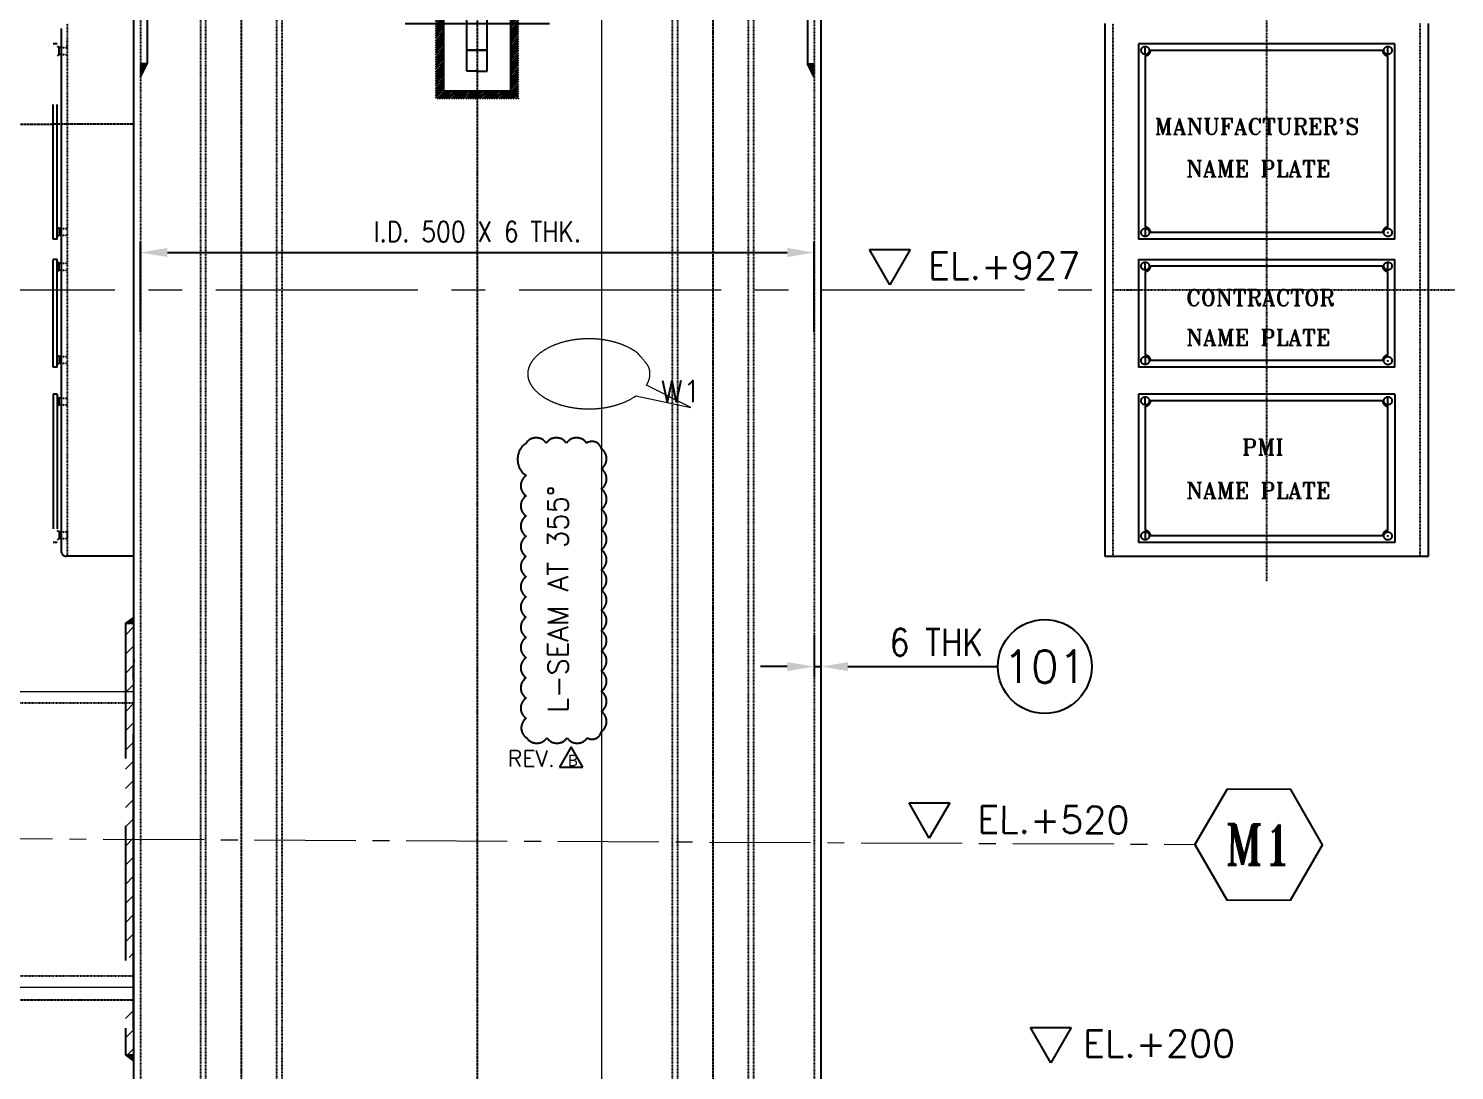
# Model space of a CAD drawing. Header units: inches. Extents: x -23478 to -9690, y -25762 to 11324.
# Drawn here: x -22101 to -21043, y 9470 to 10243 of the extents above; entities that cross this region are included whole.
import ezdxf
from ezdxf.enums import TextEntityAlignment as Align

# ---------------------------------------------------------------- set-up
doc = ezdxf.new("R2010")
doc.units = ezdxf.units.IN
doc.header["$LTSCALE"] = 200
doc.header["$MEASUREMENT"] = 0
for name, pattern in [('CENTER', [2, 1.25, -0.25, 0.25, -0.25]), ('CENTER2', [1.125, 0.75, -0.125, 0.125, -0.125]), ('DASHED', [0.75, 0.5, -0.25]), ('DASHED2', [0.375, 0.25, -0.125]), ('PHANTOM2', [1.25, 0.625, -0.125, 0.125, -0.125, 0.125, -0.125])]:
    doc.linetypes.add(name, pattern=pattern)
for name, color, linetype, lineweight in [('1 (CEN)', 1, 'CENTER2', 9), ('AM_5', 3, 'Continuous', 15), ('EQUIPMENT', 4, 'Continuous', 13), ('HAT', 8, 'Continuous', 9), ('OBJECT', 7, 'Continuous', 18), ('SEAM JOINT1', 4, 'SEAM', 13)]:
    doc.layers.add(name, color=color, linetype=linetype, lineweight=lineweight)
for name, color, linetype in [('CENTER', 1, 'CENTER'), ('CENTRE', 1, 'CENTER2'), ('DIMENSION', 8, 'Continuous'), ('text', 3, 'Continuous'), ('WELD', 5, 'Continuous')]:
    doc.layers.add(name, color=color, linetype=linetype)
doc.styles.add("ROMAN'S", font='romans.shx')
doc.styles.add('ROMANS', font='romans.shx', dxfattribs={"width": 0.85})
doc.styles.add('ROMANT', font='romant.shx')
doc.styles.add('RS', font='ROMANS.shx', dxfattribs={"width": 0.8})
doc.styles.get("Standard").update_dxf_attribs({"font": 'romans.shx'})
doc.linetypes.add('SEAM', pattern='A,2,["X",Standard,S=1,R=0,X=0,Y=-0.5],2', length=4)
doc.linetypes.add('SEAM LINE', pattern='A,0.5,-0.2,["X",Standard,S=0.1,R=0,X=-0.1,Y=-0.05],-0.2', length=0.9)
doc.dimstyles.new('VEP-8$0', dxfattribs={"dimscale": 8, "dimtxt": 2.5, "dimasz": 2.5, "dimexe": 1, "dimexo": 1, "dimgap": 1, "dimtad": 1, "dimdec": 1, "dimlfac": -1, "dimzin": 9, "dimdsep": 46, "dimtxsty": 'ROMANS', "dimcen": 0, "dimclrd": 256, "dimclre": 256, "dimclrt": 3, "dimadec": 0, "dimazin": 2, "dimtfac": 1, "dimtdec": 1, "dimtmove": 0, "dimatfit": 3, "dimfxl": 1, "dimlwd": -1, "dimlwe": -1, "dimarcsym": 1})
pattern_1 = [(45, (8851.3301, 26759.9515), (-0.441941738, 0.441941738), []), (135, (8851.3301, 26759.9515), (-0.441941738, -0.441941738), [])]
pattern_2 = [(45, (8985.445, 33680.968), (-0.441941738, 0.441941738), []), (135, (8985.445, 33680.968), (-0.441941738, -0.441941738), [])]

# ---------------------------------------------------------------- blocks, each defined once
blk = doc.blocks.new('A$C32f367a6')
at = {"layer": 'text'}
for p, q in [((-18.1, 31.4), (18.1, 31.4)), ((0, 0), (-18.1, 31.4)), ((18.1, 31.4), (0, 0))]:
    blk.add_line(p, q, dxfattribs=at)
blk = doc.blocks.new('A$C5ec613ee')
at = {"layer": 'DIMENSION', "linetype": 'DASHED2'}
h = blk.add_hatch(dxfattribs=at)
h.set_pattern_fill('ANSI31', color=8, scale=10)
h.paths.add_polyline_path([(-30.9, 55.6), (-30.9, 0), (-25, 0), (-25, 50), (0, 50), (25, 50), (25, 0), (30.9, 0), (30.9, 55.6)])
h.paths.add_polyline_path([(-30.9, 0), (-30.9, -56), (30.9, -56), (30.9, 0), (25, 0), (25, -50), (-25, -50), (-25, 0)])
for p, q in [((7.3, 20), (-7.7, 20)), ((-7.7, -20), (7, -20)), ((7.3, -20), (-7.7, -20))]:
    blk.add_line(p, q)
at = {"layer": 'CENTRE', "linetype": 'CENTER', "ltscale": 8}
blk.add_line((-53.5, 0), (53.5, 0), dxfattribs=at)
at = {"layer": 'DIMENSION', "color": 7, "linetype": 'DASHED'}
for p, q in [((-25, 50), (-25, -50)), ((0, 50), (-25, 50)), ((25, 50), (0, 50)), ((25, -50), (25, 50)), ((-0.2, 35.6), (-7.7, 35.6)), ((-7.7, -35.6), (-7.7, 35.6)), ((-0.2, 35.6), (7.3, 35.6)), ((7.3, -35.6), (7.3, 35.6)), ((-0.2, -35.6), (-7.7, -35.6)), ((-0.2, -35.6), (7.3, -35.6)), ((-25, -50), (25, -50))]:
    blk.add_line(p, q, dxfattribs=at)
blk = doc.blocks.new('*D103')
at = {"layer": 'AM_5', "color": 8, "transparency": 16777216}
for p, q in [((-22101.4, 10622.4), (-22677.2, 10622.4)), ((-22669.2, 9142.4), (-22669.2, 10602.4)), ((-22031.4, 9122.4), (-22677.2, 9122.4))]:
    blk.add_line(p, q, dxfattribs=at)
for points in [[(-22672.5, 10602.4), (-22665.9, 10602.4), (-22669.2, 10622.4)], [(-22672.5, 9142.4), (-22665.9, 9142.4), (-22669.2, 9122.4)]]:
    blk.add_solid(points, dxfattribs=at)
at = {"layer": 'Defpoints', "color": 0, "transparency": 16777216}
for p in [(-22669.2, 10622.4), (-22093.4, 10622.4), (-22023.4, 9122.4)]:
    blk.add_point(p, dxfattribs=at)
at = {"layer": 'AM_5', "color": 3, "transparency": 16777216, "insert": (-22687.2, 9935), "char_height": 20, "attachment_point": 5, "rotation": 90, "style": 'ROMANS'}
blk.add_mtext('1500 FROM T.L. TO FLANGE FACE', dxfattribs=at)
blk = doc.blocks.new('*D104')
at = {"layer": 'Defpoints', "color": 0, "transparency": 16777216}
for p in [(-21518.4, 10077.2), (-22018.4, 10010.1), (-21518.4, 10010.1)]:
    blk.add_point(p, dxfattribs=at)
at = {"layer": 'text', "color": 8, "transparency": 16777216}
for p, q in [((-22018.4, 10018.1), (-22018.4, 10085.2)), ((-21518.4, 10018.1), (-21518.4, 10085.2)), ((-21998.4, 10077.2), (-21538.4, 10077.2))]:
    blk.add_line(p, q, dxfattribs=at)
for points in [[(-21998.4, 10080.6), (-21998.4, 10073.9), (-22018.4, 10077.2)], [(-21538.4, 10080.6), (-21538.4, 10073.9), (-21518.4, 10077.2)]]:
    blk.add_solid(points, dxfattribs=at)
at = {"layer": 'text', "color": 3, "transparency": 16777216, "insert": (-21768.4, 10092.7), "char_height": 20, "attachment_point": 5, "style": 'ROMANS'}
blk.add_mtext('{\\H0.75x;I.D. 500 X 6 THK.}', dxfattribs=at)
blk = doc.blocks.new('*D120')
at = {"layer": 'Defpoints', "color": 0, "linetype": 'DASHED', "transparency": 16777216}
for p in [(-22739.6, 10886.1), (-21997, 10886.1), (-22190.5, 7925.4)]:
    blk.add_point(p, dxfattribs=at)
at = {"layer": 'DIMENSION', "transparency": 16777216}
for p, q in [((-22005, 10886.1), (-22747.6, 10886.1)), ((-22739.6, 7945.4), (-22739.6, 10866.1)), ((-22198.5, 7925.4), (-22747.6, 7925.4))]:
    blk.add_line(p, q, dxfattribs=at)
at = {"layer": 'DIMENSION', "linetype": 'DASHED', "transparency": 16777216}
for points in [[(-22742.9, 10866.1), (-22736.2, 10866.1), (-22739.6, 10886.1)], [(-22742.9, 7945.4), (-22736.2, 7945.4), (-22739.6, 7925.4)]]:
    blk.add_solid(points, dxfattribs=at)
at = {"layer": 'DIMENSION', "color": 3, "linetype": 'DASHED', "transparency": 16777216, "insert": (-22757.6, 9405.7), "char_height": 20, "attachment_point": 5, "rotation": 90, "style": 'ROMANS', "bg_fill": 3, "box_fill_scale": 1.25, "bg_fill_color": 256, "bg_fill_true_color": 13158600, "bg_fill_transparency": 0}
blk.add_mtext('2934', dxfattribs=at)
blk = doc.blocks.new('*U213')
at = {"layer": 'DIMENSION', "color": 0, "linetype": 'CENTER2', "transparency": 16777216}
for p, q in [((-0.32, 0), (-0.3002, 0)), ((0, 0.6004), (0, 3.122)), ((0.3002, 0), (0.32, 0)), ((0, -3.122), (0, -0.6004))]:
    blk.add_line(p, q, dxfattribs=at)
at = {"layer": 'DIMENSION', "color": 0, "linetype": 'Continuous', "transparency": 16777216}
for p, q in [((-0.3002, 0), (0.3002, 0)), ((0, -0.3002), (0, 0.3002))]:
    blk.add_line(p, q, dxfattribs=at)
blk = doc.blocks.new('*U214')
at = {"layer": 'DIMENSION', "color": 0, "linetype": 'CENTER2', "transparency": 16777216}
for p, q in [((-0.32, 0), (-0.3002, 0)), ((0, 0.6004), (0, 3.122)), ((0.3002, 0), (0.32, 0)), ((0, -3.122), (0, -0.6004))]:
    blk.add_line(p, q, dxfattribs=at)
at = {"layer": 'DIMENSION', "color": 0, "linetype": 'Continuous', "transparency": 16777216}
for p, q in [((-0.3002, 0), (0.3002, 0)), ((0, -0.3002), (0, 0.3002))]:
    blk.add_line(p, q, dxfattribs=at)
blk = doc.blocks.new('*U203')
at = {"layer": 'DIMENSION', "color": 0, "linetype": 'CENTER2', "transparency": 16777216}
for p, q in [((-0.32, 0), (-0.3002, 0)), ((0, 0.3002), (0, 0.32)), ((0.3002, 0), (0.32, 0)), ((0, -0.32), (0, -0.3002))]:
    blk.add_line(p, q, dxfattribs=at)
at = {"layer": 'DIMENSION', "color": 0, "linetype": 'Continuous', "transparency": 16777216}
for p, q in [((-0.3002, 0), (0.3002, 0)), ((0, -0.3002), (0, 0.3002))]:
    blk.add_line(p, q, dxfattribs=at)
blk = doc.blocks.new('*U204')
at = {"layer": 'DIMENSION', "color": 0, "linetype": 'CENTER2', "transparency": 16777216}
for p, q in [((-0.32, 0), (-0.3002, 0)), ((0, 0.6004), (0, 3.122)), ((0.3002, 0), (0.32, 0)), ((0, -3.122), (0, -0.6004))]:
    blk.add_line(p, q, dxfattribs=at)
at = {"layer": 'DIMENSION', "color": 0, "linetype": 'Continuous', "transparency": 16777216}
for p, q in [((-0.3002, 0), (0.3002, 0)), ((0, -0.3002), (0, 0.3002))]:
    blk.add_line(p, q, dxfattribs=at)
blk = doc.blocks.new('*U205')
at = {"layer": 'DIMENSION', "color": 0, "linetype": 'CENTER2', "transparency": 16777216}
for p, q in [((-0.32, 0), (-0.3002, 0)), ((0, 0.6004), (0, 3.122)), ((0.3002, 0), (0.32, 0)), ((0, -3.122), (0, -0.6004))]:
    blk.add_line(p, q, dxfattribs=at)
at = {"layer": 'DIMENSION', "color": 0, "linetype": 'Continuous', "transparency": 16777216}
for p, q in [((-0.3002, 0), (0.3002, 0)), ((0, -0.3002), (0, 0.3002))]:
    blk.add_line(p, q, dxfattribs=at)
blk = doc.blocks.new('*U206')
at = {"layer": 'DIMENSION', "color": 0, "linetype": 'CENTER2', "transparency": 16777216}
for p, q in [((-0.32, 0), (-0.3002, 0)), ((0, 0.6004), (0, 3.122)), ((0.3002, 0), (0.32, 0)), ((0, -3.122), (0, -0.6004))]:
    blk.add_line(p, q, dxfattribs=at)
at = {"layer": 'DIMENSION', "color": 0, "linetype": 'Continuous', "transparency": 16777216}
for p, q in [((-0.3002, 0), (0.3002, 0)), ((0, -0.3002), (0, 0.3002))]:
    blk.add_line(p, q, dxfattribs=at)
blk = doc.blocks.new('*U207')
at = {"layer": 'DIMENSION', "color": 0, "linetype": 'CENTER2', "transparency": 16777216}
for p, q in [((-0.32, 0), (-0.3002, 0)), ((0, 0.3002), (0, 0.32)), ((0.3002, 0), (0.32, 0)), ((0, -0.32), (0, -0.3002))]:
    blk.add_line(p, q, dxfattribs=at)
at = {"layer": 'DIMENSION', "color": 0, "linetype": 'Continuous', "transparency": 16777216}
for p, q in [((-0.3002, 0), (0.3002, 0)), ((0, -0.3002), (0, 0.3002))]:
    blk.add_line(p, q, dxfattribs=at)
blk = doc.blocks.new('*U208')
at = {"layer": 'DIMENSION', "color": 0, "linetype": 'CENTER2', "transparency": 16777216}
for p, q in [((-0.32, 0), (-0.3002, 0)), ((0, 0.6004), (0, 3.122)), ((0.3002, 0), (0.32, 0)), ((0, -3.122), (0, -0.6004))]:
    blk.add_line(p, q, dxfattribs=at)
at = {"layer": 'DIMENSION', "color": 0, "linetype": 'Continuous', "transparency": 16777216}
for p, q in [((-0.3002, 0), (0.3002, 0)), ((0, -0.3002), (0, 0.3002))]:
    blk.add_line(p, q, dxfattribs=at)
blk = doc.blocks.new('*U209')
at = {"layer": 'DIMENSION', "color": 0, "linetype": 'CENTER2', "transparency": 16777216}
for p, q in [((-0.32, 0), (-0.3002, 0)), ((0, 0.6004), (0, 3.122)), ((0.3002, 0), (0.32, 0)), ((0, -3.122), (0, -0.6004))]:
    blk.add_line(p, q, dxfattribs=at)
at = {"layer": 'DIMENSION', "color": 0, "linetype": 'Continuous', "transparency": 16777216}
for p, q in [((-0.3002, 0), (0.3002, 0)), ((0, -0.3002), (0, 0.3002))]:
    blk.add_line(p, q, dxfattribs=at)
blk = doc.blocks.new('*U210')
at = {"layer": 'DIMENSION', "color": 0, "linetype": 'CENTER2', "transparency": 16777216}
for p, q in [((-0.32, 0), (-0.3002, 0)), ((0, 0.6004), (0, 3.122)), ((0.3002, 0), (0.32, 0)), ((0, -3.122), (0, -0.6004))]:
    blk.add_line(p, q, dxfattribs=at)
at = {"layer": 'DIMENSION', "color": 0, "linetype": 'Continuous', "transparency": 16777216}
for p, q in [((-0.3002, 0), (0.3002, 0)), ((0, -0.3002), (0, 0.3002))]:
    blk.add_line(p, q, dxfattribs=at)
blk = doc.blocks.new('*U211')
at = {"layer": 'DIMENSION', "color": 0, "linetype": 'CENTER2', "transparency": 16777216}
for p, q in [((-0.32, 0), (-0.3002, 0)), ((0, 0.3002), (0, 0.32)), ((0.3002, 0), (0.32, 0)), ((0, -0.32), (0, -0.3002))]:
    blk.add_line(p, q, dxfattribs=at)
at = {"layer": 'DIMENSION', "color": 0, "linetype": 'Continuous', "transparency": 16777216}
for p, q in [((-0.3002, 0), (0.3002, 0)), ((0, -0.3002), (0, 0.3002))]:
    blk.add_line(p, q, dxfattribs=at)
blk = doc.blocks.new('*U212')
at = {"layer": 'DIMENSION', "color": 0, "linetype": 'CENTER2', "transparency": 16777216}
for p, q in [((-0.32, 0), (-0.3002, 0)), ((0, 0.6004), (0, 3.122)), ((0.3002, 0), (0.32, 0)), ((0, -3.122), (0, -0.6004))]:
    blk.add_line(p, q, dxfattribs=at)
at = {"layer": 'DIMENSION', "color": 0, "linetype": 'Continuous', "transparency": 16777216}
for p, q in [((-0.3002, 0), (0.3002, 0)), ((0, -0.3002), (0, 0.3002))]:
    blk.add_line(p, q, dxfattribs=at)
blk = doc.blocks.new('*D215')
at = {"layer": 'Defpoints', "color": 0, "linetype": 'DASHED2', "transparency": 16777216}
for p in [(-21518.4, 9801.9), (-21513.4, 9801.9), (-21513.4, 9770.1)]:
    blk.add_point(p, dxfattribs=at)
at = {"layer": 'DIMENSION', "transparency": 16777216}
for p, q in [((-21518.4, 9793.9), (-21518.4, 9762.1)), ((-21513.4, 9793.9), (-21513.4, 9762.1)), ((-21538.4, 9770.1), (-21558.4, 9770.1)), ((-21518.4, 9770.1), (-21513.4, 9770.1)), ((-21493.4, 9770.1), (-21382.2, 9770.1))]:
    blk.add_line(p, q, dxfattribs=at)
at = {"layer": 'DIMENSION', "linetype": 'DASHED2', "transparency": 16777216}
for points in [[(-21538.4, 9773.4), (-21538.4, 9766.7), (-21518.4, 9770.1)], [(-21493.4, 9773.4), (-21493.4, 9766.7), (-21513.4, 9770.1)]]:
    blk.add_solid(points, dxfattribs=at)
at = {"layer": 'DIMENSION', "color": 3, "linetype": 'DASHED2', "transparency": 16777216, "insert": (-21427.8, 9788.1), "char_height": 20, "attachment_point": 5, "style": 'ROMANS', "bg_fill": 3, "box_fill_scale": 1.25, "bg_fill_color": 256, "bg_fill_true_color": 13158600, "bg_fill_transparency": 0}
blk.add_mtext('6 THK', dxfattribs=at)
blk = doc.blocks.new('REVISION')
at = {"layer": 'DIMENSION', "color": 1, "linetype": 'DASHED2'}
blk.add_lwpolyline([(-2.5, 13.6), (-11.2, 28.6), (-19.9, 13.6)], close=True, dxfattribs=at)
at = {"layer": 'DIMENSION', "color": 1, "linetype": 'DASHED2', "attachment_point": 1, "style": "ROMAN'S"}
for s, insert, char_height, width in [('REV.', (-58.2, 26), 12, 56.203), ('B', (-13.6, 22.6), 8, 5.597)]:
    blk.add_mtext(s, dxfattribs=dict(at, insert=insert, char_height=char_height, width=width))

msp = doc.modelspace()

# ---------------------------------------------------------------- hatches: boundary and pattern name
at = {"layer": 'HAT', "lineweight": 15}
h = msp.add_hatch(dxfattribs=at)
h.set_pattern_fill('ANSI31', color=2, scale=80.481653, style=0)
h.set_pattern_definition([(45, (8851.33, 26759.951), (-7.1136403, 7.1136403), [])])
h.paths.add_polyline_path([(-22023.44, 9641.93), (-22023.44, 9801.93), (-22029.44, 9801.93), (-22029.44, 9641.96)])
h.paths.add_polyline_path([(-22023.44, 9481.93), (-22023.44, 9554.18), (-22029.44, 9554.18), (-22029.44, 9481.93)])
h.paths.add_polyline_path([(-22023.44, 9522.9), (-22023.44, 9641.93), (-22029.44, 9641.96), (-22029.44, 9522.9)])
at = {"layer": 'WELD'}
h = msp.add_hatch(dxfattribs=at)
h.set_pattern_fill('ANSI37', color=256, scale=5)
h.set_pattern_definition(pattern_2)
h.paths.add_polyline_path([(-22013.44, 10217.3), (-22018.44, 10207.62), (-22018.44, 10217.3)])
h = msp.add_hatch(dxfattribs=at)
h.set_pattern_fill('ANSI37', color=256, scale=5, angle=180)
h.set_pattern_definition(pattern_2)
h.paths.add_polyline_path([(-21523.44, 10217.3), (-21518.44, 10207.62), (-21518.44, 10217.3)])
h = msp.add_hatch(dxfattribs=at)
h.set_pattern_fill('ANSI37', color=256, scale=5)
h.set_pattern_definition(pattern_1)
h.paths.add_polyline_path([(-22023.44, 9806.49), (-22029.44, 9801.93), (-22023.44, 9801.93)])
h = msp.add_hatch(dxfattribs=at)
h.set_pattern_fill('ANSI37', color=256, scale=5, angle=360)
h.set_pattern_definition(pattern_1)
h.paths.add_polyline_path([(-22023.44, 9477.37), (-22029.44, 9481.93), (-22023.46, 9481.93), (-22023.46, 9481.93), (-22023.44, 9480.98)])

# ---------------------------------------------------------------- linework, layer by layer
for p, q in [((-22023.44, 10625.37), (-22023.44, 9121.8)), ((-21513.44, 10625.37), (-21513.44, 9121.8)), ((-22018.44, 10207.62), (-22013.44, 10217.3)), ((-21518.44, 10207.62), (-21523.44, 10217.3))]:
    msp.add_line(p, q)
at = {"color": 0}
msp.add_line((-22023.44, 9501.05), (-22023.44, 9720.25), dxfattribs=at)
msp.add_lwpolyline([(-21212.05, 9679.09), (-21235.88, 9638.17), (-21212.36, 9597.07), (-21165.01, 9596.89), (-21141.18, 9637.81), (-21164.7, 9678.91)], close=True)
at = {"layer": '1 (CEN)'}
msp.add_line((-22187.47, 10049.54), (-21282.76, 10049.54), dxfattribs=at)
at = {"layer": '1 (CEN)', "ltscale": 0.5}
msp.add_line((-22383.65, 9643.65), (-21235.88, 9638.17), dxfattribs=at)
at = {"layer": 'CENTER', "linetype": 'CENTER', "ltscale": 0.001}
for p, q in [((-21768.44, 11105.87), (-21768.44, 8697.39)), ((-21943.51, 9132.9), (-21943.49, 10433.96)), ((-21593.38, 9130.97), (-21593.39, 10433.96))]:
    msp.add_line(p, q, dxfattribs=at)
at = {"layer": 'CENTER', "linetype": 'CENTER', "ltscale": 0.0001}
for p, q in [((-21182.76, 10276.67), (-21182.76, 9833.06)), ((-21182.76, 10184.46), (-21182.76, 9905.38)), ((-21297.31, 10049.54), (-21043.32, 10049.54))]:
    msp.add_line(p, q, dxfattribs=at)
at = {"layer": 'CENTER', "color": 2, "linetype": 'CENTER', "ltscale": 0.001}
for p, q in [((-22565.09, 10172.15), (-22023.44, 10172.62)), ((-22565.09, 9522.43), (-22023.44, 9522.9))]:
    msp.add_line(p, q, dxfattribs=at)
at = {"layer": 'DIMENSION', "linetype": 'DASHED', "ltscale": 0.001}
for p, q in [((-22018.44, 10614.37), (-22018.44, 9121.8)), ((-21518.44, 10614.37), (-21518.44, 9121.8)), ((-21973.67, 9146.8), (-21973.67, 10433.96)), ((-21969.76, 9146.8), (-21969.76, 10433.96)), ((-21917.25, 9146.8), (-21917.25, 10433.96)), ((-21913.34, 9376.37), (-21913.34, 10433.96)), ((-21623.54, 9146.8), (-21623.54, 10433.96)), ((-21619.63, 9146.8), (-21619.63, 10433.96)), ((-21567.12, 9146.8), (-21567.12, 10433.96))]:
    msp.add_line(p, q, dxfattribs=at)
at = {"layer": 'DIMENSION', "color": 7, "linetype": 'DASHED'}
for p, q in [((-22013.44, 10302.3), (-22013.44, 10217.3)), ((-21523.44, 10302.3), (-21523.44, 10217.3)), ((-22013.44, 10217.3), (-22018.44, 10217.3)), ((-22013.44, 10217.3), (-22018.44, 10217.3)), ((-21523.44, 10217.3), (-21518.44, 10217.3)), ((-21523.44, 10217.3), (-21518.44, 10217.3)), ((-22029.44, 9801.93), (-22023.38, 9806.54)), ((-22023.38, 9775.26), (-22023.46, 9770.65)), ((-22023.44, 9610.65), (-22023.44, 9770.65)), ((-22029.44, 9481.93), (-22023.38, 9477.33))]:
    msp.add_line(p, q, dxfattribs=at)
at = {"layer": 'DIMENSION', "color": 150, "linetype": 'DASHED', "ltscale": 10}
for p, q in [((-21302.84, 10247.14), (-21302.84, 9851.93)), ((-21062.68, 9851.93), (-21062.68, 10247.14)), ((-21302.84, 9851.93), (-21062.68, 9851.93))]:
    msp.add_line(p, q, dxfattribs=at)
at = {"layer": 'DIMENSION', "color": 4, "linetype": 'DASHED', "ltscale": 0.0001}
for p, q in [((-21296.83, 10247.14), (-21296.83, 9851.93)), ((-21068.68, 9851.93), (-21068.68, 10247.14))]:
    msp.add_line(p, q, dxfattribs=at)
at = {"layer": 'DIMENSION', "color": 2, "linetype": 'DASHED', "ltscale": 10}
for p, q in [((-21277.83, 10232.13), (-21277.83, 10087.14)), ((-21087.68, 10232.13), (-21277.83, 10232.13)), ((-21087.68, 10087.14), (-21087.68, 10232.13)), ((-21272.83, 10223.19), (-21272.83, 10096.08)), ((-21096.69, 10227.18), (-21268.82, 10227.18)), ((-21092.68, 10096.08), (-21092.68, 10223.19)), ((-21087.68, 10087.14), (-21277.83, 10087.14)), ((-21272.82, 10092.09), (-21272.83, 10092.09)), ((-21096.69, 10092.09), (-21268.82, 10092.09)), ((-21092.68, 10092.09), (-21092.7, 10092.09)), ((-21277.83, 10072.13), (-21277.83, 9992.12)), ((-21277.83, 10072.13), (-21087.68, 10072.13)), ((-21272.82, 10063.18), (-21272.82, 10001.07)), ((-21096.69, 10067.17), (-21268.82, 10067.17)), ((-21092.7, 10001.07), (-21092.68, 10063.18)), ((-21087.68, 9992.12), (-21087.68, 10072.13)), ((-21087.68, 9992.12), (-21277.83, 9992.12)), ((-21096.69, 9997.08), (-21268.82, 9997.08)), ((-21087.68, 9972.16), (-21277.83, 9972.16)), ((-21277.83, 9972.16), (-21277.83, 9862.09)), ((-21087.68, 9972.16), (-21087.68, 9862.09)), ((-21272.82, 9963.22), (-21272.82, 9871.04)), ((-21096.69, 9967.21), (-21268.82, 9967.21)), ((-21092.7, 9871.04), (-21092.68, 9963.22)), ((-21087.68, 9862.09), (-21277.83, 9862.09)), ((-21096.69, 9867.05), (-21268.82, 9867.05))]:
    msp.add_line(p, q, dxfattribs=at)
at = {"layer": 'DIMENSION', "color": 2, "linetype": 'DASHED'}
for p, q in [((-22023.44, 9801.93), (-22029.44, 9801.93)), ((-22029.44, 9801.93), (-22029.44, 9481.93)), ((-22029.44, 9481.93), (-22023.44, 9481.93))]:
    msp.add_line(p, q, dxfattribs=at)
at = {"layer": 'DIMENSION', "color": 7, "linetype": 'DASHED', "ltscale": 0.001}
for p, q in [((-22273.44, 9743.28), (-22023.44, 9743.28)), ((-22273.44, 9540.58), (-22023.44, 9540.58))]:
    msp.add_line(p, q, dxfattribs=at)
at = {"layer": 'DIMENSION', "color": 6, "linetype": 'DASHED2'}
msp.add_lwpolyline([(-21732.28, 9935.86, -0.5206), (-21717.28, 9935.86, -0.5206), (-21702.28, 9935.86, -0.5206), (-21687.28, 9935.86, -0.5206), (-21676.37, 9931.77, -0.5206), (-21676.37, 9916.77, -0.5206), (-21676.37, 9901.77, -0.5206), (-21676.37, 9886.77, -0.5206), (-21676.37, 9871.77, -0.5206), (-21676.37, 9856.77, -0.5206), (-21676.37, 9841.77, -0.5206), (-21676.37, 9826.77, -0.5206), (-21676.37, 9811.77, -0.5206), (-21676.37, 9796.77, -0.5206), (-21676.37, 9781.77, -0.5206), (-21676.37, 9766.77, -0.5206), (-21676.37, 9751.77, -0.5206), (-21676.37, 9736.77, -0.5206), (-21676.37, 9721.77, -0.5206), (-21686.79, 9717.18, -0.5206), (-21701.79, 9717.18, -0.5206), (-21716.79, 9717.18, -0.5206), (-21731.79, 9717.18, -0.5206), (-21732.28, 9731.69, -0.5206), (-21732.28, 9746.69, -0.5206), (-21732.28, 9761.69, -0.5206), (-21732.28, 9776.69, -0.5206), (-21732.28, 9791.69, -0.5206), (-21732.28, 9806.69, -0.5206), (-21732.28, 9821.69, -0.5206), (-21732.28, 9836.69, -0.5206), (-21732.28, 9851.69, -0.5206), (-21732.28, 9866.69, -0.5206), (-21732.28, 9881.69, -0.5206), (-21732.28, 9896.69, -0.5206), (-21732.28, 9911.69, -0.5206)], format="xyb", close=True, dxfattribs=at)
at = {"layer": 'DIMENSION', "color": 6, "linetype": 'DASHED', "ltscale": 10}
for centre in [(-21272.82, 10227.18), (-21092.7, 10227.18), (-21272.82, 10092.09), (-21092.7, 10092.09), (-21272.82, 10067.17), (-21092.7, 10067.17), (-21272.83, 9997.08), (-21092.71, 9996.99), (-21272.82, 9967.21), (-21092.7, 9967.21), (-21272.83, 9867.05), (-21092.71, 9866.96)]:
    msp.add_circle(centre, 3, dxfattribs=at)
at = {"layer": 'DIMENSION', "color": 2, "linetype": 'DASHED', "ltscale": 10}
for centre, start, end in [((-21272.82, 10227.18), 269.7846, 0), ((-21092.7, 10227.18), 180, 270.2154), ((-21272.82, 10092.09), 0, 90.2154), ((-21092.7, 10092.09), 89.7846, 180), ((-21272.82, 10067.17), 269.7846, 0), ((-21092.7, 10067.17), 180, 270.2154), ((-21272.82, 9997.08), 0, 90.2154), ((-21092.7, 9997.08), 89.7846, 180), ((-21272.82, 9967.21), 269.7846, 0), ((-21092.7, 9967.21), 180, 270.2154), ((-21272.82, 9867.05), 0, 90.2154), ((-21092.7, 9867.05), 89.7846, 180)]:
    msp.add_arc(centre, 3.99, start, end, dxfattribs=at)
at = {"layer": 'DIMENSION', "color": 6, "linetype": 'DASHED', "ltscale": 10}
msp.add_arc((-21092.7, 10227.18), 3.99, 89.7846, 90, dxfattribs=at)
at = {"layer": 'EQUIPMENT'}
for p, q in [((-22165.14, 9751.53), (-22023.44, 9751.53)), ((-22165.14, 9532.33), (-22023.44, 9532.33))]:
    msp.add_line(p, q, dxfattribs=at)
at = {"layer": 'OBJECT', "color": 211, "linetype": 'PHANTOM2', "lineweight": 15, "ltscale": 0.8}
for p, q in [((-21609.87, 9962.29, 0), (-21642.95, 9978.71, 0.24)), ((-21650.7, 9970.9, 0.24), (-21609.87, 9962.29, 0))]:
    msp.add_line(p, q, dxfattribs=at)
for points, knots in [([(-21649.11, 10002.36, 0.24), (-21650.51, 10003.47, 0.24), (-21652.08, 10004.53, 0.24), (-21655.51, 10006.51, 0.24), (-21657.37, 10007.43, 0.24), (-21661.34, 10009.09, 0.24), (-21663.45, 10009.83, 0.24), (-21667.85, 10011.11, 0.24), (-21670.14, 10011.65, 0.24), (-21675.31, 10012.58, 0.24), (-21678.22, 10012.92, 0.24), (-21684.1, 10013.27, 0.24), (-21687.06, 10013.27, 0.24), (-21692.94, 10012.94, 0.24), (-21695.85, 10012.6, 0.24), (-21701.49, 10011.59, 0.24), (-21704.23, 10010.93, 0.24), (-21708.93, 10009.46, 0.24), (-21710.94, 10008.71, 0.24), (-21714.72, 10007.05, 0.24), (-21716.5, 10006.13, 0.24), (-21720.02, 10004.02, 0.24), (-21721.71, 10002.81, 0.24), (-21724.69, 10000.28, 0.24), (-21725.95, 9998.96, 0.24), (-21727.79, 9996.64, 0.24), (-21728.45, 9995.65, 0.24), (-21729.54, 9993.66, 0.24), (-21729.96, 9992.67, 0.24), (-21730.6, 9990.71, 0.24), (-21730.8, 9989.74, 0.24), (-21730.97, 9988.26, 0.24), (-21731, 9987.74, 0.24), (-21731, 9987.22, 0.24)], [3.8128764, 3.8128764, 3.8128764, 3.8128764, 3.9677631, 3.9677631, 4.1226499, 4.1226499, 4.2775366, 4.2775366, 4.4324234, 4.4324234, 4.6180526, 4.6180526, 4.8036819, 4.8036819, 4.9893111, 4.9893111, 5.1749403, 5.1749403, 5.3253777, 5.3253777, 5.4758151, 5.4758151, 5.6498204, 5.6498204, 5.8238256, 5.8238256, 5.9536274, 5.9536274, 6.0834292, 6.0834292, 6.2132309, 6.2132309, 6.2831853, 6.2831853, 6.2831853, 6.2831853]), ([(-21642.95, 9978.71, 0.24), (-21642.77, 9978.99, 0.24), (-21642.61, 9979.26, 0.24), (-21641.83, 9980.64, 0.24), (-21641.35, 9981.73, 0.24), (-21640.66, 9983.89, 0.24), (-21640.45, 9984.96, 0.24), (-21640.26, 9987.08, 0.24), (-21640.29, 9988.14, 0.24), (-21640.6, 9990.27, 0.24), (-21640.87, 9991.35, 0.24), (-21641.91, 9993.92, 0.24), (-21649.11, 10002.36, 0.24)], [2.76485903, 2.76485903, 2.76485903, 2.76485903, 2.8010319, 2.8010319, 2.94427362, 2.94427362, 3.08751534, 3.08751534, 3.23075705, 3.23075705, 3.37399877, 3.47204657, 3.47204657, 3.47204657, 3.47204657]), ([(-21731, 9987.22, 0.24), (-21731, 9986.07, 0.24), (-21730.86, 9984.92, 0.24), (-21730.27, 9982.58, 0.24), (-21729.83, 9981.4, 0.24), (-21728.75, 9979.31, 0.24), (-21728.19, 9978.4, 0.24), (-21726.86, 9976.58, 0.24), (-21726.09, 9975.68, 0.24), (-21724.02, 9973.56, 0.24), (-21722.63, 9972.36, 0.24), (-21719.76, 9970.28, 0.24), (-21718.35, 9969.38, 0.24), (-21715.31, 9967.7, 0.24), (-21713.68, 9966.91, 0.24), (-21710.24, 9965.47, 0.24), (-21708.43, 9964.82, 0.24), (-21704.13, 9963.5, 0.24), (-21701.59, 9962.88, 0.24), (-21696.35, 9961.93, 0.24), (-21693.65, 9961.59, 0.24), (-21688.2, 9961.21, 0.24), (-21685.45, 9961.17, 0.24), (-21679.97, 9961.38, 0.24), (-21677.25, 9961.63, 0.24), (-21671.93, 9962.43, 0.24), (-21669.34, 9962.97, 0.24), (-21664.08, 9964.38, 0.24), (-21661.44, 9965.3, 0.24), (-21656.55, 9967.39, 0.24), (-21654.29, 9968.57, 0.24), (-21651.73, 9970.19, 0.24), (-21651.21, 9970.54, 0.24), (-21650.7, 9970.9, 0.24)], [0, 0, 0, 0, 0.1556586, 0.1556586, 0.3113173, 0.3113173, 0.4297868, 0.4297868, 0.5482563, 0.5482563, 0.7122468, 0.7122468, 0.8464454, 0.8464454, 0.9806439, 0.9806439, 1.1148425, 1.1148425, 1.2873991, 1.2873991, 1.4599557, 1.4599557, 1.6325123, 1.6325123, 1.8050688, 1.8050688, 1.9776254, 1.9776254, 2.1700259, 2.1700259, 2.3624264, 2.3624264, 2.4140221, 2.4140221, 2.4140221, 2.4140221])]:
    msp.add_open_spline(points, degree=3, knots=knots, dxfattribs=at)
at = {"layer": 'SEAM JOINT1', "linetype": 'SEAM LINE', "ltscale": 0.004}
msp.add_line((-21676.37, 10622.37), (-21676.37, 9172.37), dxfattribs=at)
at = {"layer": 'text', "color": 4}
msp.add_circle((-21347.35, 9770.08), 34.81, dxfattribs=at)

# ---------------------------------------------------------------- block references
msp.add_blockref('A$C5ec613ee', (-21768.44, 10247.24))
at = {"layer": 'DIMENSION', "color": 1, "linetype": 'CENTER2'}
for name, p in [('*U214', (-21272.82, 10227.18)), ('*U213', (-21092.7, 10227.18)), ('*U203', (-21092.7, 10092.09)), ('*U206', (-21272.82, 10067.17)), ('*U205', (-21092.7, 10067.17)), ('*U210', (-21272.82, 9967.21)), ('*U209', (-21092.7, 9967.21))]:
    msp.add_blockref(name, p, dxfattribs=at)
for name, p, rotation in [('*U204', (-21272.82, 10092.09), 180), ('*U208', (-21272.83, 9997.08), 179.9723075164954), ('*U207', (-21092.71, 9996.99), 359.9723075164953), ('*U212', (-21272.83, 9867.05), 179.9723075164954), ('*U211', (-21092.71, 9866.96), 359.9723075164953)]:
    msp.add_blockref(name, p, dxfattribs=dict(at, rotation=rotation))
at = {"layer": 'DIMENSION', "color": 6, "linetype": 'DASHED2'}
msp.add_blockref('REVISION', (-21687.65, 9681.84), dxfattribs=at)
at = {"layer": 'text', "xscale": 0.8333333333333334, "yscale": 0.8333333333333334, "zscale": 0.8333333333333334}
for p in [(-21462.35, 10053.32), (-21342.96, 9476.07)]:
    msp.add_blockref('A$C32f367a6', p, dxfattribs=at)
at = {"layer": 'text', "xscale": 0.8333333333333334, "yscale": 0.8333333333333334, "zscale": 0.8333333333333334, "rotation": 359.7839501135663}
msp.add_blockref('A$C32f367a6', (-21433.03, 9642.78), dxfattribs=at)

# ---------------------------------------------------------------- texts
at = {"style": 'ROMANT', "width": 0.85}
msp.add_attdef('M1', text='', height=30, rotation=359.78395, dxfattribs=at).set_placement((-21188.53, 9637.99), align=Align.MIDDLE)
at = {"layer": 'AM_5', "style": 'ROMANS'}
msp.add_text('L-SEAM AT 355%%D', height=15, rotation=90, dxfattribs=at).set_placement((-21701.09, 9735.84))
at = {"layer": 'DIMENSION', "color": 3, "style": 'ROMANS'}
msp.add_text('101', height=24, dxfattribs=at).set_placement((-21347.35, 9770.08), align=Align.MIDDLE_CENTER)
at = {"layer": 'DIMENSION', "color": 0, "linetype": 'DASHED', "ltscale": 10, "char_height": 12.008, "attachment_point": 1, "style": 'ROMANT'}
for s, insert, width in [("{\\C3;MANUFACTURER'S}", (-21265.82, 10176.73), 213.2683), ('{\\C3;NAME PLATE}', (-21242.39, 10145.4), 170.924), ('{\\C3;CONTRACTOR}', (-21242.39, 10049.7), 213.2683), ('{\\C3;NAME PLATE}', (-21242.39, 10020.17), 170.924), ('{\\C3;PMI}', (-21200.95, 9938.88), 49.77), ('{\\C3;NAME PLATE}', (-21242.39, 9906.65), 170.924)]:
    msp.add_mtext(s, dxfattribs=dict(at, insert=insert, width=width))
at = {"layer": 'OBJECT', "color": 3, "lineweight": 15, "style": 'RS'}
msp.add_text('W1', height=16, dxfattribs=at).set_placement((-21632.4, 9966.24, 0.12))
at = {"layer": 'text', "style": 'ROMANS'}
for s, p in [('EL.+927', (-21434.02, 10057.4)), ('EL.+200', (-21319.13, 9480.44))]:
    msp.add_text(s, height=20, dxfattribs=at).set_placement(p)
msp.add_text('EL.+520', height=20, rotation=359.78395, dxfattribs=at).set_placement((-21397.59, 9646.72))

# ---------------------------------------------------------------- dimensions: what is measured, and where the dimension line sits
at = {"layer": 'AM_5'}
dim = msp.add_linear_dim(base=(-22669.19, 10622.37), p1=(-22023.44, 9122.37), p2=(-22093.44, 10622.37), angle=90, text='<> FROM T.L. TO FLANGE FACE', dimstyle='VEP-8$0', override={"dimclrd": 8, "dimclre": 8}, dxfattribs=at)
dim.commit()
dim.dimension.update_dxf_attribs({"geometry": '*D103', "text_midpoint": (-22669.19, 9935), "dimtype": 160})
at = {"layer": 'text'}
dim = msp.add_linear_dim(base=(-21518.44, 10077.23), p1=(-22018.44, 10010.08), p2=(-21518.44, 10010.08), text='{\\H0.75x;I.D. <> X 6 THK.}', dimstyle='VEP-8$0', override={"dimtxt": 2.5, "dimtxsty": 'ROMANS', "dimclrd": 8, "dimclre": 8, "dimtfill": 0}, dxfattribs=at)
dim.commit()
dim.dimension.update_dxf_attribs({"geometry": '*D104', "text_midpoint": (-21768.44, 10092.73)})

# ---------------------------------------------------------------- next in the draw order: dimensions: what is measured, and where the dimension line sits
at = {"layer": 'DIMENSION', "color": 7, "linetype": 'DASHED'}
dim = msp.add_linear_dim(base=(-22739.55, 10886.07), p1=(-22190.55, 7925.37), p2=(-21997.04, 10886.07), angle=90, text='2934', dimstyle='VEP-8$0', override={"dimtxt": 2.5, "dimlfac": 1, "dimtxsty": 'ROMANS', "dimfxl": 1.5, "dimtfill": 1}, dxfattribs=at)
dim.commit()
dim.dimension.update_dxf_attribs({"geometry": '*D120', "text_midpoint": (-22739.55, 9405.72), "dimtype": 160})
at = {"layer": 'DIMENSION', "color": 6, "linetype": 'DASHED2'}
dim = msp.add_linear_dim(base=(-21513.44, 9770.08), p1=(-21518.44, 9801.93), p2=(-21513.44, 9801.93), text='6 THK', dimstyle='VEP-8$0', override={"dimfxl": 1.5, "dimtfill": 1}, dxfattribs=at)
dim.commit()
dim.dimension.update_dxf_attribs({"geometry": '*D215', "text_midpoint": (-21427.8, 9788.08)})

# ---------------------------------------------------------------- next in the draw order: hatches: boundary and pattern name
at = {"layer": 'HAT', "lineweight": 15}
h = msp.add_hatch(dxfattribs=at)
h.set_pattern_fill('ANSI31', color=2, scale=80.481653, style=0)
h.set_pattern_definition([(45, (8851.33, 26728.671), (-7.1136403, 7.1136403), [])])
h.paths.add_polyline_path([(-22028.44, 9388.2), (-22028.44, 9376.89), (-22028.44, 9372.4), (-22023.44, 9372.41), (-22023.44, 9422.37), (-22028.44, 9422.37)])
h.paths.add_polyline_path([(-22028.44, 9298.92), (-22023.44, 9298.92), (-22023.44, 9372.41), (-22028.44, 9372.4)])
h.paths.add_polyline_path([(-22028.44, 9298.92), (-22028.44, 9122.37), (-22028.44, 9222.4), (-22023.44, 9222.4), (-22023.44, 9298.92)])
h.paths.add_polyline_path([(-22450.94, 8603.99), (-22450.94, 8671.47), (-22420.94, 8671.47), (-22420.94, 8603.99)], flags=9)
h.paths.add_polyline_path([(-22120.4, 9488.95), (-22077.01, 9488.95), (-22077.01, 9437.29), (-22120.4, 9437.29)], flags=9)
h.paths.add_polyline_path([(-22482.55, 9233.08), (-22482.55, 9311.08), (-22452.55, 9311.08), (-22452.55, 9233.08)], flags=9)
h.paths.add_polyline_path([(-22552.98, 9709.81), (-22552.98, 10160.19), (-22522.98, 10160.19), (-22522.98, 9709.81)], flags=9)
h.paths.add_polyline_path([(-22450.94, 9636.58), (-22450.94, 9690.3), (-22420.94, 9690.3), (-22420.94, 9636.58)], flags=9)
h.paths.add_polyline_path([(-22246.2, 8955.11), (-22246.2, 9009.63), (-22216.2, 9009.63), (-22216.2, 8955.11)], flags=9)
edge = h.paths.add_edge_path(flags=9)
edge.add_line((-22359.11, 9031.32), (-22359.11, 9068.85))
edge.add_line((-22359.11, 9068.85), (-22329.11, 9068.85))
edge.add_line((-22329.11, 9068.85), (-22329.11, 9031.32))
edge.add_line((-22329.11, 9031.32), (-22359.11, 9031.32))
edge.add_line((-22323.11, 9024.44), (-22323.11, 9075.73))
edge.add_line((-22323.11, 9075.73), (-22293.11, 9075.73))
edge.add_line((-22293.11, 9075.73), (-22293.11, 9024.44))
edge.add_line((-22293.11, 9024.44), (-22323.11, 9024.44))

# ---------------------------------------------------------------- next in the draw order: linework, layer by layer
at = {"layer": 'DIMENSION', "linetype": 'DASHED', "ltscale": 0.001}
msp.add_line((-21563.21, 9146.8), (-21563.21, 10433.96), dxfattribs=at)
at = {"layer": 'DIMENSION', "color": 150, "linetype": 'DASHED', "ltscale": 10}
for p, q in [((-22077.22, 10243.39), (-22077.22, 9855.68)), ((-22023.44, 9851.93), (-22073.47, 9851.93))]:
    msp.add_line(p, q, dxfattribs=at)
at = {"layer": 'DIMENSION', "color": 4, "linetype": 'DASHED', "ltscale": 0.0001}
msp.add_line((-22072.66, 10247.14), (-22072.66, 9852.15), dxfattribs=at)
at = {"layer": 'DIMENSION', "color": 2, "linetype": 'DASHED'}
for p, q in [((-22080.1, 10232.13), (-22083.1, 10232.13)), ((-22083.1, 10087.14), (-22083.1, 10232.13)), ((-22080.1, 10087.14), (-22080.1, 10232.13)), ((-22080.1, 10087.14), (-22083.1, 10087.14)), ((-22080.1, 10072.13), (-22083.1, 10072.13)), ((-22083.1, 9992.12), (-22083.1, 10072.13)), ((-22080.1, 9992.12), (-22080.1, 10072.13)), ((-22080.1, 9992.12), (-22083.1, 9992.12)), ((-22080.1, 9972.16), (-22083.1, 9972.16)), ((-22083.1, 9972.16), (-22083.1, 9862.09)), ((-22080.1, 9972.16), (-22080.1, 9862.09)), ((-22080.1, 9862.09), (-22083.1, 9862.09))]:
    msp.add_line(p, q, dxfattribs=at)
at = {"layer": 'DIMENSION', "color": 6, "linetype": 'DASHED', "ltscale": 1e-05}
for p, q in [((-22072.66, 10228.65), (-22072.66, 10234.4)), ((-22077.22, 10229.23), (-22072.66, 10229.23)), ((-22077.22, 10224.18), (-22072.65, 10224.18)), ((-22077.22, 10095.09), (-22072.65, 10095.09)), ((-22077.22, 10090.05), (-22072.66, 10090.05)), ((-22077.22, 10069.22), (-22072.66, 10069.22)), ((-22077.22, 10064.17), (-22072.65, 10064.17)), ((-22077.22, 10000.08), (-22072.65, 10000.08)), ((-22077.22, 9995.03), (-22072.66, 9995.03)), ((-22077.22, 9969.25), (-22072.66, 9969.25)), ((-22077.22, 9964.21), (-22072.65, 9964.21)), ((-22077.22, 9870.05), (-22072.65, 9870.05)), ((-22077.22, 9865), (-22072.66, 9865)), ((-22072.66, 9870.65), (-22072.66, 9864.9))]:
    msp.add_line(p, q, dxfattribs=at)
at = {"layer": 'DIMENSION', "color": 6, "linetype": 'DASHED'}
for p, q in [((-22078.66, 10229.23), (-22080.1, 10230.18)), ((-22078.66, 10224.18), (-22080.1, 10223.22)), ((-22077.22, 10229.23), (-22078.66, 10229.23)), ((-22078.66, 10224.18), (-22078.66, 10229.23)), ((-22077.22, 10224.18), (-22078.66, 10224.18)), ((-22078.66, 10095.09), (-22080.1, 10096.05)), ((-22077.22, 10095.09), (-22078.66, 10095.09)), ((-22078.66, 10095.09), (-22078.66, 10090.05)), ((-22078.66, 10090.05), (-22080.1, 10089.09)), ((-22077.22, 10090.05), (-22078.66, 10090.05)), ((-22078.66, 10069.22), (-22080.1, 10070.18)), ((-22078.66, 10064.17), (-22080.1, 10063.21)), ((-22077.22, 10069.22), (-22078.66, 10069.22)), ((-22078.66, 10064.17), (-22078.66, 10069.22)), ((-22077.22, 10064.17), (-22078.66, 10064.17)), ((-22078.66, 10000.08), (-22080.1, 10001.04)), ((-22077.22, 10000.08), (-22078.66, 10000.08)), ((-22078.66, 10000.08), (-22078.66, 9995.03)), ((-22078.66, 9995.03), (-22080.1, 9994.08)), ((-22077.22, 9995.03), (-22078.66, 9995.03)), ((-22078.66, 9969.25), (-22080.1, 9970.21)), ((-22077.22, 9969.25), (-22078.66, 9969.25)), ((-22078.66, 9964.21), (-22078.66, 9969.25)), ((-22078.66, 9964.21), (-22080.1, 9963.25)), ((-22077.22, 9964.21), (-22078.66, 9964.21)), ((-22078.66, 9870.05), (-22080.1, 9871.01)), ((-22078.66, 9865), (-22080.1, 9864.04)), ((-22077.22, 9870.05), (-22078.66, 9870.05)), ((-22078.66, 9870.05), (-22078.66, 9865)), ((-22077.22, 9865), (-22078.66, 9865))]:
    msp.add_line(p, q, dxfattribs=at)
at = {"layer": 'DIMENSION', "color": 150, "linetype": 'DASHED', "ltscale": 10}
msp.add_arc((-22073.47, 9855.68), 3.75, 180, 270, dxfattribs=at)
at = {"layer": 'text', "color": 4}
msp.add_line((-22077.22, 10197.73), (-22077.22, 10197.73), dxfattribs=at)

doc.saveas('drawing.dxf')
